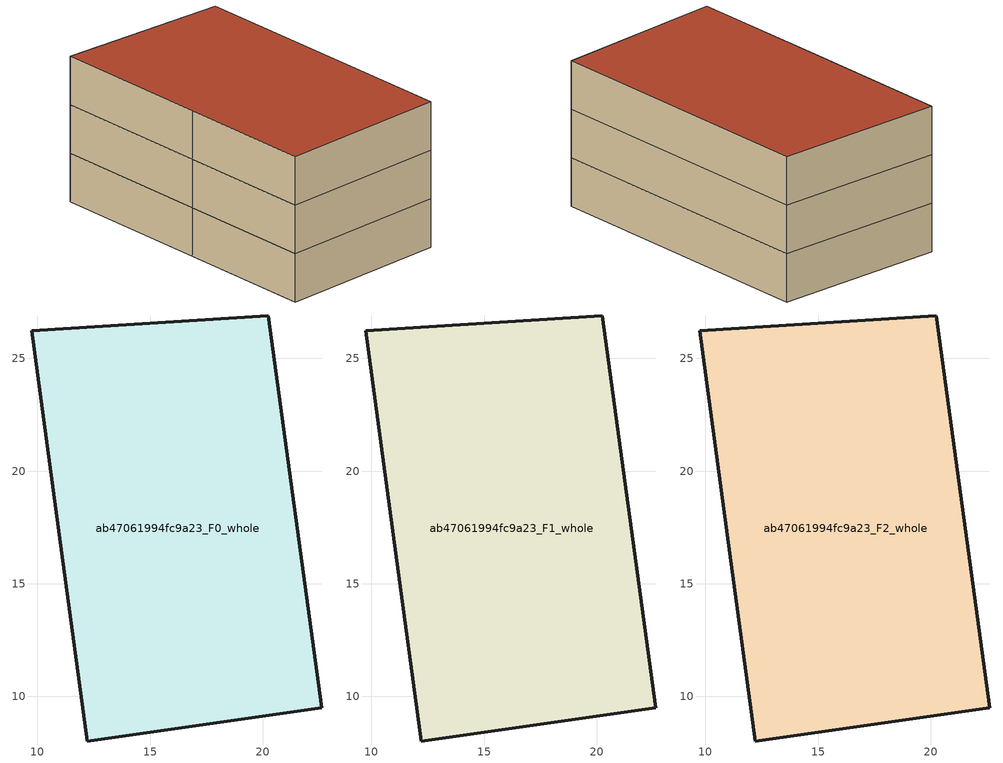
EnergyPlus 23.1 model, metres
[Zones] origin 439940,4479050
ab47061994fc9a23_F0_whole
 floor ground (EU_floor_Construction): 20.25,26.89 22.62,9.51 12.21,8.02 11.08,16.36 9.74,26.23 z0
 wall outside (EU_wall_Construction): 12.21,8.02 22.62,9.51 20.25,26.89 9.74,26.23 11.08,16.36 12.21,8.02 z0:3
ab47061994fc9a23_F1_whole
 floor to ab47061994fc9a23_F0_whole (EU_floor_Construction): 20.25,26.89 22.62,9.51 12.21,8.02 11.08,16.36 9.74,26.23 z3
 wall outside (EU_wall_Construction): 12.21,8.02 22.62,9.51 20.25,26.89 9.74,26.23 11.08,16.36 12.21,8.02 z3:6
ab47061994fc9a23_F2_whole
 floor to ab47061994fc9a23_F1_whole (EU_floor_Construction): 20.25,26.89 22.62,9.51 12.21,8.02 11.08,16.36 9.74,26.23 z6
 wall outside (EU_wall_Construction): 12.21,8.02 22.62,9.51 20.25,26.89 9.74,26.23 11.08,16.36 12.21,8.02 z6:9
 roof outside (EU_roof_Construction): 22.62,9.51 20.25,26.89 9.74,26.23 11.08,16.36 12.21,8.02 z9
[Building]
EU S2 Campaign: North Axis=0; Terrain=City; Solar Distribution=FullExterior
[Site:Location]
Madrid: Latitude=40.5; Longitude=-3.5; Time Zone=1; Elevation=609
[SizingPeriod:WeatherFileDays]
AnnualSizingPeriod: Begin Month=1; Begin Day of Month=1; End Month=12; End Day of Month=31; Day of Week for Start Day=Monday; Use Weather File Daylight Saving Period=No; Use Weather File Rain and Snow Indicators=No
[MATERIAL]
EU_InternalMass_Material: Roughness=MediumRough; Thickness=0.1; Conductivity=1; Density=1800; Specific Heat=900; Thermal Absorptance=0.9; Solar Absorptance=0.7; Visible Absorptance=0.7
[MATERIAL:NOMASS] Roughness=MediumRough; Thermal Absorptance=0.9; Solar Absorptance=0.7; Visible Absorptance=0.7
Name | Thermal Resistance
EU_wall_NoMass | 1.60022
EU_roof_NoMass | 1.57597
EU_floor_NoMass | 0.470652
[CONSTRUCTION]
EU_wall_Construction: EU_wall_NoMass
EU_roof_Construction: EU_roof_NoMass
EU_floor_Construction: EU_floor_NoMass
EU_InternalMass_Construction: EU_InternalMass_Material
[ZONE] Type=1; Multiplier=1; Ceiling Height=autocalculate; Floor Area=autocalculate; Part of Total Floor Area=Yes
Name | Volume
ab47061994fc9a23_F0_whole | 566.238
ab47061994fc9a23_F1_whole; ab47061994fc9a23_F2_whole | 566.237
[INTERNALMASS] Construction=EU_InternalMass_Construction; Surface Area=188.746
Name | Zone or ZoneList
ab47061994fc9a23_F0_whole_EU_InternalMass | ab47061994fc9a23_F0_whole
ab47061994fc9a23_F1_whole_EU_InternalMass | ab47061994fc9a23_F1_whole
ab47061994fc9a23_F2_whole_EU_InternalMass | ab47061994fc9a23_F2_whole
[OTHEREQUIPMENT] Fuel Type=Electricity; Design Level Calculation Method=Watts/Area; Power per Zone Floor Area=1; Fraction Latent=0; Fraction Radiant=0; Fraction Lost=0; Carbon Dioxide Generation Rate=0; EndUse Subcategory=EU_Step8_InternalGains
Name | Zone or ZoneList or Space or SpaceList | Schedule
EU_Step8_InternalGain_ab47061994fc9a23_F0_whole_f000 | ab47061994fc9a23_F0_whole | EU_Step8_GainSchedule_ab47061994fc9a23_F0_whole_f000
EU_Step8_InternalGain_ab47061994fc9a23_F1_whole_f000 | ab47061994fc9a23_F1_whole | EU_Step8_GainSchedule_ab47061994fc9a23_F1_whole_f000
EU_Step8_InternalGain_ab47061994fc9a23_F2_whole_f000 | ab47061994fc9a23_F2_whole | EU_Step8_GainSchedule_ab47061994fc9a23_F2_whole_f000
[ZONEVENTILATION:DESIGNFLOWRATE] Schedule=EU_AlwaysOn; Design Flow Rate Calculation Method=AirChanges/Hour; Air Changes per Hour=0.480704; Ventilation Type=Natural; Fan Pressure Rise=0; Fan Total Efficiency=1; Constant Term Coefficient=1; Temperature Term Coefficient=0; Velocity Term Coefficient=0; Velocity Squared Term Coefficient=0; Minimum Indoor Temperature=-100; Maximum Indoor Temperature=100; Delta Temperature=-100; Minimum Outdoor Temperature=-100; Maximum Outdoor Temperature=100; Maximum Wind Speed=40
Name | Zone or ZoneList or Space or SpaceList
EU_ConstantAir_ab47061994fc9a23_F0_whole | ab47061994fc9a23_F0_whole
EU_ConstantAir_ab47061994fc9a23_F1_whole | ab47061994fc9a23_F1_whole
EU_ConstantAir_ab47061994fc9a23_F2_whole | ab47061994fc9a23_F2_whole
[HVACTEMPLATE:THERMOSTAT] Constant Heating Setpoint=20; Constant Cooling Setpoint=50
EU_HeatOnly_ab47061994fc9a23_F0_whole; EU_HeatOnly_ab47061994fc9a23_F1_whole; EU_HeatOnly_ab47061994fc9a23_F2_whole
[HVACTEMPLATE:ZONE:IDEALLOADSAIRSYSTEM] System Availability Schedule=EU_AlwaysOn; Maximum Heating Supply Air Temperature=50; Minimum Cooling Supply Air Temperature=13; Maximum Heating Supply Air Humidity Ratio=0.0156; Minimum Cooling Supply Air Humidity Ratio=0.0077; Heating Limit=NoLimit; Cooling Limit=NoLimit; Heating Availability Schedule=EU_AlwaysOn; Cooling Availability Schedule=EU_CoolingOff; Dehumidification Control Type=ConstantSensibleHeatRatio; Cooling Sensible Heat Ratio=0.7; Dehumidification Setpoint=60; Humidification Control Type=None; Humidification Setpoint=30; Outdoor Air Method=None; Outdoor Air Flow Rate per Person=0.00944; Outdoor Air Flow Rate per Zone Floor Area=0; Outdoor Air Flow Rate per Zone=0; Demand Controlled Ventilation Type=None; Outdoor Air Economizer Type=NoEconomizer; Heat Recovery Type=None; Sensible Heat Recovery Effectiveness=0.7; Latent Heat Recovery Effectiveness=0.65
Name | Template Thermostat
ab47061994fc9a23_F0_whole | EU_HeatOnly_ab47061994fc9a23_F0_whole
ab47061994fc9a23_F1_whole | EU_HeatOnly_ab47061994fc9a23_F1_whole
ab47061994fc9a23_F2_whole | EU_HeatOnly_ab47061994fc9a23_F2_whole
[SIZING:ZONE] Zone Cooling Design Supply Air Temperature Input Method=SupplyAirTemperature; Zone Cooling Design Supply Air Temperature=13; Zone Heating Design Supply Air Temperature Input Method=SupplyAirTemperature; Zone Heating Design Supply Air Temperature=50; Zone Cooling Design Supply Air Humidity Ratio=0.008; Zone Heating Design Supply Air Humidity Ratio=0.008; Cooling Design Air Flow Method=DesignDay; Cooling Design Air Flow Rate=0; Cooling Minimum Air Flow per Zone Floor Area=0.000762; Cooling Minimum Air Flow=0; Cooling Minimum Air Flow Fraction=0.2; Heating Design Air Flow Method=DesignDay; Heating Design Air Flow Rate=0; Heating Maximum Air Flow per Zone Floor Area=0.002032; Heating Maximum Air Flow=0.141576; Heating Maximum Air Flow Fraction=0.3; Account for Dedicated Outdoor Air System=No; Dedicated Outdoor Air System Control Strategy=NeutralSupplyAir; Dedicated Outdoor Air Low Setpoint Temperature for Design=autosize; Dedicated Outdoor Air High Setpoint Temperature for Design=autosize; Zone Load Sizing Method=Sensible Load Only No Latent Load; Zone Latent Cooling Design Supply Air Humidity Ratio Input Method=HumidityRatioDifference; Zone Cooling Design Supply Air Humidity Ratio Difference=0.005; Zone Latent Heating Design Supply Air Humidity Ratio Input Method=HumidityRatioDifference; Zone Humidification Design Supply Air Humidity Ratio Difference=0.005
ab47061994fc9a23_F0_whole; ab47061994fc9a23_F1_whole; ab47061994fc9a23_F2_whole
[SCHEDULE:CONSTANT]
Name | Hourly Value
EU_AlwaysOn | 1
EU_CoolingOff | 0
[SCHEDULE:FILE] Column Number=1; Rows to Skip at Top=0; Number of Hours of Data=8760; Column Separator=Comma; Interpolate to Timestep=No; Minutes per Item=60; Adjust Schedule for Daylight Savings=Yes
Name | File
EU_Step8_GainSchedule_ab47061994fc9a23_F0_whole_f000 | C:\Users\o_iseri\Desktop\OpenUBEM\openubem\outputs\eu_evidence\EU-11\ES-MAD-BERRUGUETE\idfs\ab47061994fc9a23\ab47061994fc9a23_F0_whole_f000_gain.csv
EU_Step8_GainSchedule_ab47061994fc9a23_F1_whole_f000 | C:\Users\o_iseri\Desktop\OpenUBEM\openubem\outputs\eu_evidence\EU-11\ES-MAD-BERRUGUETE\idfs\ab47061994fc9a23\ab47061994fc9a23_F1_whole_f000_gain.csv
EU_Step8_GainSchedule_ab47061994fc9a23_F2_whole_f000 | C:\Users\o_iseri\Desktop\OpenUBEM\openubem\outputs\eu_evidence\EU-11\ES-MAD-BERRUGUETE\idfs\ab47061994fc9a23\ab47061994fc9a23_F2_whole_f000_gain.csv
